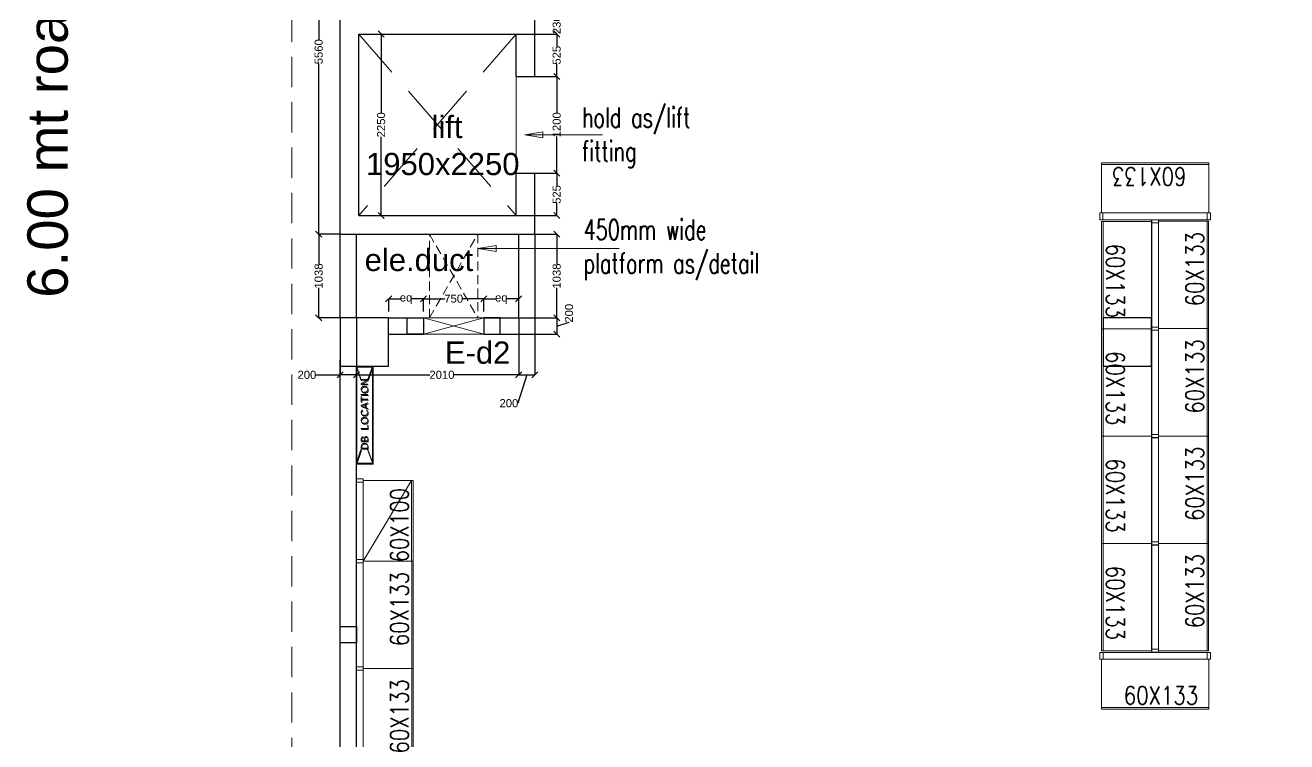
# Model space of a CAD drawing. Header units: inches. Extents: x 148614 to 294443, y 4730 to 138360.
# Drawn here: x 198437 to 214061, y 108096 to 116975 of the extents above; entities that cross this region are included whole.
import ezdxf

# ---------------------------------------------------------------- set-up
doc = ezdxf.new("R2010")
doc.units = ezdxf.units.IN
doc.header["$MEASUREMENT"] = 0
for name, pattern in [('( Hidden )', [0.375, 0.25, -0.125]), ('HIDDEN', [0.375, 0.25, -0.125]), ('HIDDEN2', [0.1875, 0.125, -0.0625])]:
    doc.linetypes.add(name, pattern=pattern)
doc.layers.get('DEFPOINTS').update_dxf_attribs({"color": 40, "lineweight": 15})
for name, color, linetype, lineweight in [('01-PDA MEP', 7, 'Continuous', 15), ('BUILDING  LINE', 46, 'Continuous', 0), ('Column', 32, 'Continuous', 30), ('description text', 34, 'Continuous', 15), ('DIAMENSION', 122, 'Continuous', 15), ('dotted gen.& dotted windows', 252, 'HIDDEN2', 15), ('MEP INPUTS', 7, 'Continuous', 15), ('mullion', 6, 'Continuous', 30), ('room text', 7, 'Continuous', 13), ('wall cut', 7, 'Continuous', 30), ('wall ele', 7, 'Continuous', 15)]:
    doc.layers.add(name, color=color, linetype=linetype, lineweight=lineweight)
doc.layers.add('DIM 02 DMART', color=8, linetype='Continuous')
doc.styles.add('ARIAL', font='arial.ttf')
doc.styles.add('dim center', font='arial.ttf', dxfattribs={"height": 250})
doc.styles.add('dim detail', font='simplex.shx', dxfattribs={"width": 0.65})
doc.styles.add('dim inside', font='simplex.shx', dxfattribs={"width": 0.7, "height": 100})
doc.styles.add('Romans', font='simplex.shx')
doc.styles.add('room text', font='arial.ttf', dxfattribs={"height": 150})
doc.styles.get("Standard").update_dxf_attribs({"font": 'arial.ttf'})
doc.dimstyles.new('dim inside', dxfattribs={"dimtxt": 225, "dimasz": 180, "dimexe": 0, "dimexo": 0, "dimgap": 10, "dimtad": 0, "dimdec": 0, "dimzin": 0, "dimdsep": 46, "dimtxsty": 'dim detail', "dimblk": 'SMALL', "dimcen": 0.09, "dimse1": 1, "dimse2": 1, "dimclrd": 256, "dimclrt": 256, "dimadec": 0, "dimazin": 0, "dimtfac": 1, "dimtdec": 0, "dimtofl": 0, "dimtmove": 1, "dimatfit": 3, "dimldrblk": 'SMALL', "dimfxl": 1, "dimtolj": 1, "dimtzin": 0, "dimlwd": -1, "dimarcsym": 2})
doc.dimstyles.new('Dmart', dxfattribs={"dimtxt": 100, "dimasz": 75, "dimexe": 0.0625, "dimexo": 0.0625, "dimgap": 0.09, "dimtad": 0, "dimdec": 0, "dimzin": 0, "dimdsep": 46, "dimtxsty": 'ARIAL', "dimblk": 'OBLIQUE', "dimcen": 0.09, "dimclrt": 252, "dimadec": 0, "dimazin": 0, "dimtfac": 1, "dimtdec": 0, "dimtofl": 0, "dimtmove": 1, "dimatfit": 3, "dimldrblk": 'OBLIQUE', "dimfxl": 1, "dimtolj": 1, "dimtzin": 0, "dimarcsym": 0})

# ---------------------------------------------------------------- blocks, each defined once
blk = doc.blocks.new('erwrre')
at = {"layer": 'wall ele', "color": 6, "linetype": 'HIDDEN', "ltscale": 450}
blk.add_lwpolyline([(2295586, -2957234), (2296186, -2957234), (2296186, -2958272), (2295586, -2958272)], close=True, dxfattribs=at)
for points in [[(2295586, -2957234), (2296186, -2958272)], [(2295586, -2958272), (2296186, -2957234)]]:
    blk.add_lwpolyline(points, dxfattribs=at)
blk = doc.blocks.new('_Oblique')
at = {"color": 0, "linetype": 'ByBlock', "lineweight": -2}
blk.add_line((-0.5, -0.5), (0.5, 0.5), dxfattribs=at)
blk = doc.blocks.new('*D186')
at = {"layer": 'DEFPOINTS', "color": 0}
for p in [(202071, 114386), (202338, 114386), (202338, 113348)]:
    blk.add_point(p, dxfattribs=at)
at = {"layer": 'DIM 02 DMART', "color": 0, "lineweight": -2}
for p, q in [((202338, 114386), (202070, 114386)), ((202071, 114386), (202071, 114012)), ((202071, 113348), (202071, 113722)), ((202338, 113348), (202070, 113348))]:
    blk.add_line(p, q, dxfattribs=at)
at = {"layer": 'DIM 02 DMART', "color": 0, "lineweight": -2, "xscale": 75, "yscale": 75, "zscale": 75}
for p, rotation in [((202071, 114386), 90), ((202071, 113348), 270)]:
    blk.add_blockref('_Oblique', p, dxfattribs=dict(at, rotation=rotation))
at = {"layer": 'DIM 02 DMART', "color": 252, "insert": (202071, 113867), "char_height": 100, "attachment_point": 5, "rotation": 90, "style": 'ARIAL'}
blk.add_mtext('\\A1;1038', dxfattribs=at)
blk = doc.blocks.new('*D187')
at = {"layer": 'DEFPOINTS', "color": 0}
for p in [(202071, 119946), (202338, 119946), (202338, 114386)]:
    blk.add_point(p, dxfattribs=at)
at = {"layer": 'DIM 02 DMART', "color": 0, "lineweight": -2}
for p, q in [((202338, 119946), (202070, 119946)), ((202071, 119946), (202071, 116795)), ((202071, 114386), (202071, 116497)), ((202338, 114386), (202070, 114386))]:
    blk.add_line(p, q, dxfattribs=at)
at = {"layer": 'DIM 02 DMART', "color": 0, "lineweight": -2, "xscale": 75, "yscale": 75, "zscale": 75}
for p, rotation in [((202071, 119946), 90), ((202071, 114386), 270)]:
    blk.add_blockref('_Oblique', p, dxfattribs=dict(at, rotation=rotation))
at = {"layer": 'DIM 02 DMART', "color": 252, "insert": (202071, 116646), "char_height": 100, "attachment_point": 5, "rotation": 90, "style": 'ARIAL'}
blk.add_mtext('\\A1;5560', dxfattribs=at)
blk = doc.blocks.new('*D193')
at = {"layer": 'DEFPOINTS', "color": 0}
for p in [(204748, 116866), (204748, 116341), (205019, 116341)]:
    blk.add_point(p, dxfattribs=at)
at = {"layer": 'DIM 02 DMART', "color": 0, "lineweight": -2}
for p, q in [((204748, 116866), (205019, 116866)), ((205019, 116866), (205019, 116714)), ((205019, 116341), (205019, 116493)), ((204748, 116341), (205019, 116341))]:
    blk.add_line(p, q, dxfattribs=at)
at = {"layer": 'DIM 02 DMART', "color": 0, "lineweight": -2, "xscale": 75, "yscale": 75, "zscale": 75}
for p, rotation in [((205019, 116866), 90), ((205019, 116341), 270)]:
    blk.add_blockref('_Oblique', p, dxfattribs=dict(at, rotation=rotation))
at = {"layer": 'DIM 02 DMART', "color": 252, "insert": (205019, 116603), "char_height": 100, "attachment_point": 5, "rotation": 90, "style": 'ARIAL'}
blk.add_mtext('\\A1;525', dxfattribs=at)
blk = doc.blocks.new('*D194')
at = {"layer": 'DEFPOINTS', "color": 0}
for p in [(204518, 116341), (204518, 115141), (205019, 115141)]:
    blk.add_point(p, dxfattribs=at)
at = {"layer": 'DIM 02 DMART', "color": 0, "lineweight": -2}
for p, q in [((204518, 116341), (205019, 116341)), ((205019, 116341), (205019, 115886)), ((205019, 115141), (205019, 115596)), ((204518, 115141), (205019, 115141))]:
    blk.add_line(p, q, dxfattribs=at)
at = {"layer": 'DIM 02 DMART', "color": 0, "lineweight": -2, "xscale": 75, "yscale": 75, "zscale": 75}
for p, rotation in [((205019, 116341), 90), ((205019, 115141), 270)]:
    blk.add_blockref('_Oblique', p, dxfattribs=dict(at, rotation=rotation))
at = {"layer": 'DIM 02 DMART', "color": 252, "insert": (205019, 115741), "char_height": 100, "attachment_point": 5, "rotation": 90, "style": 'ARIAL'}
blk.add_mtext('\\A1;1200', dxfattribs=at)
blk = doc.blocks.new('*D195')
at = {"layer": 'DEFPOINTS', "color": 0}
for p in [(204748, 115141), (204748, 114616), (205019, 114616)]:
    blk.add_point(p, dxfattribs=at)
at = {"layer": 'DIM 02 DMART', "color": 0, "lineweight": -2}
for p, q in [((204748, 115141), (205019, 115141)), ((205019, 115141), (205019, 114989)), ((205019, 114616), (205019, 114768)), ((204748, 114616), (205019, 114616))]:
    blk.add_line(p, q, dxfattribs=at)
at = {"layer": 'DIM 02 DMART', "color": 0, "lineweight": -2, "xscale": 75, "yscale": 75, "zscale": 75}
for p, rotation in [((205019, 115141), 90), ((205019, 114616), 270)]:
    blk.add_blockref('_Oblique', p, dxfattribs=dict(at, rotation=rotation))
at = {"layer": 'DIM 02 DMART', "color": 252, "insert": (205019, 114878), "char_height": 100, "attachment_point": 5, "rotation": 90, "style": 'ARIAL'}
blk.add_mtext('\\A1;525', dxfattribs=at)
blk = doc.blocks.new('*D84')
at = {"layer": 'DEFPOINTS', "color": 0}
for p in [(202338, 113348), (202538, 113348), (202338, 112643)]:
    blk.add_point(p, dxfattribs=at)
at = {"layer": 'DIM 02 DMART', "color": 0, "lineweight": -2}
for p, q in [((202338, 113348), (202338, 112643)), ((202538, 113348), (202538, 112643)), ((202036, 112643), (202338, 112643)), ((202538, 112643), (202338, 112643))]:
    blk.add_line(p, q, dxfattribs=at)
at = {"layer": 'DIM 02 DMART', "color": 0, "lineweight": -2, "xscale": 75, "yscale": 75, "zscale": 75, "rotation": 180}
blk.add_blockref('_Oblique', (202338, 112643), dxfattribs=at)
at = {"layer": 'DIM 02 DMART', "color": 0, "lineweight": -2, "xscale": 75, "yscale": 75, "zscale": 75}
blk.add_blockref('_Oblique', (202538, 112643), dxfattribs=at)
at = {"layer": 'DIM 02 DMART', "color": 252, "insert": (201925, 112643), "char_height": 100, "attachment_point": 5, "style": 'ARIAL'}
blk.add_mtext('\\A1;200', dxfattribs=at)
blk = doc.blocks.new('*D85')
at = {"layer": 'DEFPOINTS', "color": 0}
for p in [(202538, 113348), (204548, 113348), (204548, 112643)]:
    blk.add_point(p, dxfattribs=at)
at = {"layer": 'DIM 02 DMART', "color": 0, "lineweight": -2}
for p, q in [((202538, 113348), (202538, 112643)), ((204548, 113348), (204548, 112643)), ((202538, 112643), (203448, 112643)), ((204548, 112643), (203748, 112643))]:
    blk.add_line(p, q, dxfattribs=at)
at = {"layer": 'DIM 02 DMART', "color": 0, "lineweight": -2, "xscale": 75, "yscale": 75, "zscale": 75, "rotation": 180}
blk.add_blockref('_Oblique', (202538, 112643), dxfattribs=at)
at = {"layer": 'DIM 02 DMART', "color": 0, "lineweight": -2, "xscale": 75, "yscale": 75, "zscale": 75}
blk.add_blockref('_Oblique', (204548, 112643), dxfattribs=at)
at = {"layer": 'DIM 02 DMART', "color": 252, "insert": (203598, 112643), "char_height": 100, "attachment_point": 5, "style": 'ARIAL'}
blk.add_mtext('\\A1;2010', dxfattribs=at)
blk = doc.blocks.new('*D86')
at = {"layer": 'DEFPOINTS', "color": 0}
for p in [(204548, 113348), (204748, 113348), (204748, 112643)]:
    blk.add_point(p, dxfattribs=at)
at = {"layer": 'DIM 02 DMART', "color": 0, "lineweight": -2}
for p, q in [((204548, 113348), (204548, 112643)), ((204748, 113348), (204748, 112643)), ((204648, 112643), (204538, 112291)), ((204548, 112643), (204748, 112643)), ((204538, 112291), (204538, 112291))]:
    blk.add_line(p, q, dxfattribs=at)
at = {"layer": 'DIM 02 DMART', "color": 0, "lineweight": -2, "xscale": 75, "yscale": 75, "zscale": 75, "rotation": 180}
blk.add_blockref('_Oblique', (204548, 112643), dxfattribs=at)
at = {"layer": 'DIM 02 DMART', "color": 0, "lineweight": -2, "xscale": 75, "yscale": 75, "zscale": 75}
blk.add_blockref('_Oblique', (204748, 112643), dxfattribs=at)
at = {"layer": 'DIM 02 DMART', "color": 252, "insert": (204427, 112291), "char_height": 100, "attachment_point": 5, "style": 'ARIAL'}
blk.add_mtext('\\A1;200', dxfattribs=at)
blk = doc.blocks.new('*D196')
at = {"layer": 'DEFPOINTS', "color": 0}
for p in [(202568, 116866), (202568, 114616), (202845, 114616)]:
    blk.add_point(p, dxfattribs=at)
at = {"layer": 'DIM 02 DMART', "color": 0, "lineweight": -2}
for p, q in [((202568, 116866), (202845, 116866)), ((202845, 116866), (202845, 115891)), ((202845, 114616), (202845, 115591)), ((202568, 114616), (202845, 114616))]:
    blk.add_line(p, q, dxfattribs=at)
at = {"layer": 'DIM 02 DMART', "color": 0, "lineweight": -2, "xscale": 75, "yscale": 75, "zscale": 75}
for p, rotation in [((202845, 116866), 90), ((202845, 114616), 270)]:
    blk.add_blockref('_Oblique', p, dxfattribs=dict(at, rotation=rotation))
at = {"layer": 'DIM 02 DMART', "color": 252, "insert": (202845, 115741), "char_height": 100, "attachment_point": 5, "rotation": 90, "style": 'ARIAL'}
blk.add_mtext('\\A1;2250', dxfattribs=at)
blk = doc.blocks.new('*D87')
at = {"layer": 'DEFPOINTS', "color": 0}
for p in [(202338, 117110), (202568, 117096), (202338, 116875)]:
    blk.add_point(p, dxfattribs=at)
at = {"layer": 'DIM 02 DMART', "color": 0, "lineweight": -2}
for p, q in [((201987, 117110), (202338, 117110)), ((202338, 116875), (202338, 117110)), ((202568, 117110), (202338, 117110)), ((202568, 117096), (202568, 117110))]:
    blk.add_line(p, q, dxfattribs=at)
at = {"layer": 'DIM 02 DMART', "color": 0, "lineweight": -2, "xscale": 75, "yscale": 75, "zscale": 75, "rotation": 180}
blk.add_blockref('_Oblique', (202338, 117110), dxfattribs=at)
at = {"layer": 'DIM 02 DMART', "color": 0, "lineweight": -2, "xscale": 75, "yscale": 75, "zscale": 75}
blk.add_blockref('_Oblique', (202568, 117110), dxfattribs=at)
at = {"layer": 'DIM 02 DMART', "color": 252, "insert": (201876, 117110), "char_height": 100, "attachment_point": 5, "style": 'ARIAL'}
blk.add_mtext('\\A1;230', dxfattribs=at)
blk = doc.blocks.new('*D199')
at = {"layer": 'DEFPOINTS', "color": 0}
for p in [(204548, 114386), (205019, 114386), (204548, 113348)]:
    blk.add_point(p, dxfattribs=at)
at = {"layer": 'DIM 02 DMART', "color": 0, "lineweight": -2}
for p, q in [((204548, 114386), (205019, 114386)), ((205019, 114386), (205019, 114012)), ((205019, 113348), (205019, 113722)), ((204548, 113348), (205019, 113348))]:
    blk.add_line(p, q, dxfattribs=at)
at = {"layer": 'DIM 02 DMART', "color": 0, "lineweight": -2, "xscale": 75, "yscale": 75, "zscale": 75}
for p, rotation in [((205019, 114386), 90), ((205019, 113348), 270)]:
    blk.add_blockref('_Oblique', p, dxfattribs=dict(at, rotation=rotation))
at = {"layer": 'DIM 02 DMART', "color": 252, "insert": (205019, 113867), "char_height": 100, "attachment_point": 5, "rotation": 90, "style": 'ARIAL'}
blk.add_mtext('\\A1;1038', dxfattribs=at)
blk = doc.blocks.new('*D89')
at = {"layer": 'DEFPOINTS', "color": 0}
for p in [(204548, 113348), (204548, 113148), (205019, 113148)]:
    blk.add_point(p, dxfattribs=at)
at = {"layer": 'DIM 02 DMART', "color": 0, "lineweight": -2}
for p, q in [((204548, 113348), (205019, 113348)), ((205019, 113348), (205019, 113148)), ((205019, 113248), (205172, 113294)), ((205172, 113294), (205172, 113295)), ((204548, 113148), (205019, 113148))]:
    blk.add_line(p, q, dxfattribs=at)
at = {"layer": 'DIM 02 DMART', "color": 0, "lineweight": -2, "xscale": 75, "yscale": 75, "zscale": 75}
for p, rotation in [((205019, 113348), 90), ((205019, 113148), 270)]:
    blk.add_blockref('_Oblique', p, dxfattribs=dict(at, rotation=rotation))
at = {"layer": 'DIM 02 DMART', "color": 252, "insert": (205172, 113406), "char_height": 100, "attachment_point": 5, "rotation": 90, "style": 'ARIAL'}
blk.add_mtext('\\A1;200', dxfattribs=at)
blk = doc.blocks.new('*D121')
at = {"layer": 'DEFPOINTS', "color": 0}
for p in [(204118, 113586), (204118, 113428), (204548, 113428)]:
    blk.add_point(p, dxfattribs=at)
at = {"layer": 'DIM 02 DMART', "color": 0, "lineweight": -2}
for p, q in [((204118, 113428), (204118, 113586)), ((204118, 113586), (204262, 113586)), ((204548, 113586), (204403, 113586)), ((204548, 113428), (204548, 113586))]:
    blk.add_line(p, q, dxfattribs=at)
at = {"layer": 'DIM 02 DMART', "color": 0, "lineweight": -2, "xscale": 75, "yscale": 75, "zscale": 75, "rotation": 180}
blk.add_blockref('_Oblique', (204118, 113586), dxfattribs=at)
at = {"layer": 'DIM 02 DMART', "color": 0, "lineweight": -2, "xscale": 75, "yscale": 75, "zscale": 75}
blk.add_blockref('_Oblique', (204548, 113586), dxfattribs=at)
at = {"layer": 'DIM 02 DMART', "color": 252, "insert": (204333, 113586), "char_height": 100, "attachment_point": 5, "style": 'ARIAL'}
blk.add_mtext('\\A1;eq', dxfattribs=at)
blk = doc.blocks.new('*D122')
at = {"layer": 'DEFPOINTS', "color": 0}
for p in [(203368, 113586), (203368, 113428), (204118, 113428)]:
    blk.add_point(p, dxfattribs=at)
at = {"layer": 'DIM 02 DMART', "color": 0, "lineweight": -2}
for p, q in [((203368, 113428), (203368, 113586)), ((203368, 113586), (203633, 113586)), ((204118, 113586), (203853, 113586)), ((204118, 113428), (204118, 113586))]:
    blk.add_line(p, q, dxfattribs=at)
at = {"layer": 'DIM 02 DMART', "color": 0, "lineweight": -2, "xscale": 75, "yscale": 75, "zscale": 75, "rotation": 180}
blk.add_blockref('_Oblique', (203368, 113586), dxfattribs=at)
at = {"layer": 'DIM 02 DMART', "color": 0, "lineweight": -2, "xscale": 75, "yscale": 75, "zscale": 75}
blk.add_blockref('_Oblique', (204118, 113586), dxfattribs=at)
at = {"layer": 'DIM 02 DMART', "color": 252, "insert": (203743, 113586), "char_height": 100, "attachment_point": 5, "style": 'ARIAL'}
blk.add_mtext('\\A1;750', dxfattribs=at)
blk = doc.blocks.new('*D123')
at = {"layer": 'DEFPOINTS', "color": 0}
for p in [(202938, 113586), (202938, 113428), (203368, 113428)]:
    blk.add_point(p, dxfattribs=at)
at = {"layer": 'DIM 02 DMART', "color": 0, "lineweight": -2}
for p, q in [((202938, 113428), (202938, 113586)), ((202938, 113586), (203082, 113586)), ((203368, 113586), (203223, 113586)), ((203368, 113428), (203368, 113586))]:
    blk.add_line(p, q, dxfattribs=at)
at = {"layer": 'DIM 02 DMART', "color": 0, "lineweight": -2, "xscale": 75, "yscale": 75, "zscale": 75, "rotation": 180}
blk.add_blockref('_Oblique', (202938, 113586), dxfattribs=at)
at = {"layer": 'DIM 02 DMART', "color": 0, "lineweight": -2, "xscale": 75, "yscale": 75, "zscale": 75}
blk.add_blockref('_Oblique', (203368, 113586), dxfattribs=at)
at = {"layer": 'DIM 02 DMART', "color": 252, "insert": (203153, 113586), "char_height": 100, "attachment_point": 5, "style": 'ARIAL'}
blk.add_mtext('\\A1;eq', dxfattribs=at)
blk = doc.blocks.new('*D285')
at = {"layer": 'DEFPOINTS', "color": 0}
for p in [(204748, 117096), (204748, 116866), (205019, 116866)]:
    blk.add_point(p, dxfattribs=at)
at = {"layer": 'DIM 02 DMART', "color": 0, "lineweight": -2}
for p, q in [((204748, 117096), (205019, 117096)), ((205019, 117096), (205019, 117092)), ((204748, 116866), (205019, 116866)), ((205019, 116866), (205019, 116870))]:
    blk.add_line(p, q, dxfattribs=at)
at = {"layer": 'DIM 02 DMART', "color": 0, "lineweight": -2, "xscale": 75, "yscale": 75, "zscale": 75}
for p, rotation in [((205019, 117096), 90), ((205019, 116866), 270)]:
    blk.add_blockref('_Oblique', p, dxfattribs=dict(at, rotation=rotation))
at = {"layer": 'DIM 02 DMART', "color": 252, "insert": (205019, 116981), "char_height": 100, "attachment_point": 5, "rotation": 90, "style": 'ARIAL'}
blk.add_mtext('\\A1;230', dxfattribs=at)
blk = doc.blocks.new('A$C23264642')
at = {"color": 150}
for p, q in [((-1515, 798), (-185, 798)), ((-1515, 713), (-185, 713)), ((-1515, 713), (-1515, 93)), ((-185, 93), (-185, 713)), ((-1515, 113), (-185, 113)), ((-1515, 93), (-185, 93))]:
    blk.add_line(p, q, dxfattribs=at)
for points in [[(-1495, 798), (-1495, 713), (-1535, 713), (-1535, 798)], [(-165, 798), (-165, 713), (-205, 713), (-205, 798)]]:
    blk.add_lwpolyline(points, close=True, dxfattribs=at)
at = {"style": 'Romans', "width": 0.8}
blk.add_text('60X133', height=224, dxfattribs=at).set_placement((-1238, 152))
at = {"color": 150, "char_height": 0.2, "attachment_point": 1}
for insert, width in [((-1419, 567), 1141.6), ((-1192, 415), 898.79)]:
    blk.add_mtext('60X133', dxfattribs=dict(at, insert=insert, width=width))
blk = doc.blocks.new('ZBXZZX')
at = {"color": 150}
for p, q in [((2294681, -2959957), (2294681, -2958947)), ((2294766, -2959957), (2294766, -2958957)), ((2294766, -2958957), (2295386, -2958957)), ((2295366, -2958957), (2294766, -2959957)), ((2295366, -2959957), (2295366, -2958957)), ((2295386, -2959957), (2295386, -2958957)), ((2294766, -2959957), (2295386, -2959957))]:
    blk.add_line(p, q, dxfattribs=at)
for points in [[(2294681, -2958937), (2294766, -2958937), (2294766, -2958977), (2294681, -2958977)], [(2294681, -2959937), (2294766, -2959937), (2294766, -2959977), (2294681, -2959977)]]:
    blk.add_lwpolyline(points, close=True, dxfattribs=at)
at = {"style": 'Romans', "width": 0.8}
blk.add_text('60X100', height=224, rotation=90, dxfattribs=at).set_placement((2295327, -2959971))
at = {"color": 150, "char_height": 0.2, "attachment_point": 1, "rotation": 90}
for insert, width in [((2295064, -2959635), 898.79), ((2294913, -2959861), 1141.6)]:
    blk.add_mtext('60X133', dxfattribs=dict(at, insert=insert, width=width))
blk = doc.blocks.new('A$C68E75683')
at = {"layer": 'MEP INPUTS', "color": 3, "lineweight": 9, "ltscale": 1000}
blk.add_lwpolyline([(0, 200), (1200, 200), (1200, 0), (0, 0)], close=True, dxfattribs=at)
for points in [[(0, 200), (168, 145)], [(1200, 200), (1032, 145)], [(4, 0), (170, 61)], [(1196, 0), (1030, 61)]]:
    blk.add_lwpolyline(points, dxfattribs=at)
at = {"layer": '01-PDA MEP', "color": 3, "lineweight": 9, "ltscale": 1000, "insert": (168, 145), "char_height": 90, "width": 2373.23, "attachment_point": 1, "style": 'dim center'}
blk.add_mtext('DB  LOCATION', dxfattribs=at)
blk = doc.blocks.new('gr flr')
at = {"lineweight": 5}
for p, rotation in [((2311637.8, -3240469.1), 180), ((2311732.1, -3242802.9), 270), ((2313244.1, -3241102.3), 90), ((2311732.1, -3244132.9), 270), ((2313244.1, -3242432.3), 90), ((2311732.1, -3245462.9), 270), ((2313244.1, -3243762.3), 90), ((2311732.1, -3246792.9), 270), ((2313244.1, -3245092.3), 90), ((2303394.1, -3245314.2), 90), ((2303394.1, -3246644.2), 90)]:
    blk.add_blockref('A$C23264642', p, dxfattribs=dict(at, rotation=rotation))
blk.add_blockref('A$C23264642', (2313338.4, -3247426), dxfattribs=at)
at = {"layer": 'DIAMENSION', "color": 6, "lineweight": 5, "ltscale": 1000}
blk.add_blockref('ZBXZZX', (7914.5, -285542.2), dxfattribs=at)
at = {"layer": 'MEP INPUTS', "color": 3, "lineweight": 9, "ltscale": 1000, "rotation": 90}
blk.add_blockref('A$C68E75683', (2302795.6, -3244283.8), dxfattribs=at)

msp = doc.modelspace()

# ---------------------------------------------------------------- linework, layer by layer
at = {"layer": 'BUILDING  LINE'}
msp.add_lwpolyline([(202337.6, 128833.5), (235237.6, 128833.5), (239109.7, 102183.4), (202337.6, 102183.4)], close=True, dxfattribs=at)
at = {"layer": 'Column', "ltscale": 20}
for p, q in [((202337.6, 114386), (202337.6, 119346)), ((204747.6, 116866), (204747.6, 117096)), ((202567.6, 116866), (204747.6, 116866)), ((202567.6, 114616), (202567.6, 116866)), ((202567.6, 114616), (204747.6, 114616)), ((204747.6, 114386), (204747.6, 114616)), ((202337.6, 114386), (204747.6, 114386))]:
    msp.add_line(p, q, dxfattribs=at)
for points in [[(202937.6, 113348.5), (202337.6, 113348.5), (202337.6, 112748.5), (202937.6, 112748.5)], [(212387.6, 113348.5), (211787.6, 113348.5), (211787.6, 112748.5), (212387.6, 112748.5)]]:
    msp.add_lwpolyline(points, close=True, dxfattribs=at)
at = {"layer": 'dotted gen.& dotted windows', "ltscale": 5000}
for p, q in [((202567.6, 116866), (204517.6, 114616)), ((204517.6, 116866), (202567.6, 114616))]:
    msp.add_line(p, q, dxfattribs=at)
at = {"layer": 'dotted gen.& dotted windows', "linetype": '( Hidden )', "ltscale": 1500}
msp.add_lwpolyline([(201737.6, 129433.5), (235756.8, 129433.5), (239803.2, 101583.5), (201737.6, 101583.5)], close=True, dxfattribs=at)
at = {"layer": 'mullion'}
for points in [[(203167.6, 113348.5), (203367.6, 113348.5), (203367.6, 113148.5), (203167.6, 113148.5)], [(204317.6, 113348.5), (204117.6, 113348.5), (204117.6, 113148.5), (204317.6, 113148.5)], [(202337.6, 109522.8), (202537.6, 109522.8), (202537.6, 109322.8), (202337.6, 109322.8)]]:
    msp.add_lwpolyline(points, close=True, dxfattribs=at)
at = {"layer": 'wall cut'}
for p, q in [((204517.6, 116341), (204517.6, 116866)), ((204747.6, 116341), (204747.6, 116866)), ((204517.6, 116341), (204747.6, 116341)), ((204517.6, 114616), (204517.6, 115141)), ((204517.6, 115141), (204747.6, 115141)), ((204747.6, 114616), (204747.6, 115141)), ((202337.6, 113348.5), (202337.6, 114386)), ((202537.6, 113348.5), (202537.6, 114386)), ((204547.6, 114386), (204547.6, 113348.5)), ((204747.6, 114386), (204747.6, 113148.5)), ((202937.6, 113348.5), (203367.6, 113348.5)), ((204117.6, 113348.5), (204547.6, 113348.5)), ((202937.6, 113148.5), (203367.6, 113148.5)), ((204117.6, 113148.5), (204747.6, 113148.5)), ((202337.6, 102183.5), (202337.6, 112823.5)), ((202537.6, 106322.8), (202537.6, 112748.5))]:
    msp.add_line(p, q, dxfattribs=at)
for points in [[(203367.6, 113348.5), (203367.6, 113148.5)], [(204117.6, 113348.5), (204117.6, 113148.5)]]:
    msp.add_lwpolyline(points, dxfattribs=at)
at = {"layer": 'wall ele'}
msp.add_line((204517.6, 115141), (204517.6, 116341), dxfattribs=at)
for points in [[(203367.6, 113348.5), (204117.6, 113148.5)], [(204117.6, 113348.5), (203367.6, 113148.5)]]:
    msp.add_lwpolyline(points, dxfattribs=at)
msp.add_lwpolyline([(203367.6, 113348.5), (204117.6, 113348.5), (204117.6, 113148.5), (203367.6, 113148.5)], close=True, dxfattribs=at)

# ---------------------------------------------------------------- block references
at = {"layer": '01-PDA MEP'}
msp.add_blockref('gr flr', (-2100057.9, 3355832.3), dxfattribs=at)
at = {"layer": 'MEP INPUTS', "color": 3, "lineweight": 9, "ltscale": 1000, "rotation": 90}
for p in [(202737.6, 111548.5, -1000), (202745.4, 111537, -1000)]:
    msp.add_blockref('A$C68E75683', p, dxfattribs=at)
at = {"layer": 'wall ele', "color": 6}
msp.add_blockref('erwrre', (-2092143.4, 3071620.1), dxfattribs=at)

# ---------------------------------------------------------------- texts
at = {"layer": 'description text', "char_height": 250, "attachment_point": 1, "style": 'dim inside'}
for s, insert, width in [('\\pxql;hold as/lift \\Pfitting', (205332, 115956.9), 2161.508), ('\\pxql;450mm wide \\Pplatform as/detail', (205351.6, 114567.6), 3832.091)]:
    msp.add_mtext(s, dxfattribs=dict(at, insert=insert, width=width))
at = {"layer": 'room text', "insert": (198970.4, 113597.4), "char_height": 500, "width": 19110.875, "attachment_point": 7, "rotation": 90, "style": 'room text'}
msp.add_mtext('6.00 mt road', dxfattribs=at)
at = {"layer": 'room text', "char_height": 275, "width": 19110.875, "attachment_point": 7, "style": 'room text'}
for s, insert in [('\\pxqc; lift\\P1950x2250', (194052.6, 115114)), ('\\pxt11;ele.duct', (202640.3, 113925.2))]:
    msp.add_mtext(s, dxfattribs=dict(at, insert=insert))
at = {"layer": 'room text', "color": 6, "insert": (203634.1, 112777.3), "char_height": 275, "width": 19110.875, "attachment_point": 7, "style": 'room text'}
msp.add_mtext('E-d2', dxfattribs=at)

# ---------------------------------------------------------------- dimensions: what is measured, and where the dimension line sits
at = {"layer": 'DIM 02 DMART'}
dim = msp.add_linear_dim(base=(202070.5, 119946), p1=(202337.6, 114386), p2=(202337.6, 119946), angle=90, dimstyle='Dmart', dxfattribs=at)
dim.commit()
dim.dimension.update_dxf_attribs({"geometry": '*D187', "text_midpoint": (202070.5, 116646.1), "dimtype": 160})
for base, p1, p2, picture, middle in [((202337.6, 117110.4), (202567.6, 117096), (202337.6, 116874.8), '*D87', (201875.9, 117086)), ((202337.6, 112643.2), (202537.6, 113348.5), (202337.6, 113348.5), '*D84', (201925.1, 112643.2)), ((204547.6, 112643.2), (202537.6, 113348.5), (204547.6, 113348.5), '*D85', (203597.8, 112643.2)), ((204747.6, 112643.2), (204547.6, 113348.5), (204747.6, 113348.5), '*D86', (204538.1, 112290.7))]:
    dim = msp.add_linear_dim(base=base, p1=p1, p2=p2, dimstyle='Dmart', dxfattribs=at)
    dim.commit()
    dim.dimension.update_dxf_attribs({"geometry": picture, "text_midpoint": middle, "dimtype": 160})
for base, p1, p2, picture, middle in [((205019, 116866), (204747.6, 117096), (204747.6, 116866), '*D285', (205019, 116981)), ((202844.7, 114616), (202567.6, 116866), (202567.6, 114616), '*D196', (202844.7, 115741)), ((205019, 116341), (204747.6, 116866), (204747.6, 116341), '*D193', (205019, 116603.5)), ((205019, 115141), (204517.6, 116341), (204517.6, 115141), '*D194', (205019, 115741)), ((205019, 114616), (204747.6, 115141), (204747.6, 114616), '*D195', (205019, 114878.5)), ((202070.5075083, 114385.9789369), (202337.6465237, 113348.4789369), (202337.6465237, 114385.9789369), '*D186', (202070.5075083, 113867.2289369)), ((205019.0070873, 114385.9789369), (204547.6465237, 113348.4789368), (204547.6465237, 114385.9789369), '*D199', (205019.0070873, 113867.2289369)), ((205019, 113148.5), (204547.6, 113348.5), (204547.6, 113148.5), '*D89', (205172.4, 113294.8))]:
    dim = msp.add_linear_dim(base=base, p1=p1, p2=p2, angle=90, dimstyle='Dmart', dxfattribs=at)
    dim.commit()
    dim.dimension.update_dxf_attribs({"geometry": picture, "text_midpoint": middle})
for base, p1, p2, picture, middle in [((202937.6, 113586.3), (203367.6, 113427.7), (202937.6, 113427.7), '*D123', (203152.6, 113586.3)), ((204117.6, 113586.3), (204547.6, 113427.7), (204117.6, 113427.7), '*D121', (204332.6, 113586.3))]:
    dim = msp.add_linear_dim(base=base, p1=p1, p2=p2, text='eq', dimstyle='Dmart', dxfattribs=at)
    dim.commit()
    dim.dimension.update_dxf_attribs({"geometry": picture, "text_midpoint": middle})
dim = msp.add_linear_dim(base=(203367.6, 113586.3), p1=(204117.6, 113427.7), p2=(203367.6, 113427.7), dimstyle='Dmart', dxfattribs=at)
dim.commit()
dim.dimension.update_dxf_attribs({"geometry": '*D122', "text_midpoint": (203742.6, 113586.3)})

# ---------------------------------------------------------------- leaders
at = {"layer": 'description text'}
for points in [[(204623.2, 115615.6), (205585.1, 115615.6)], [(204042.6, 114207.8), (205791, 114207.8)]]:
    msp.add_leader(points, dimstyle='dim inside', override={"dimasz": 225, "dimldrblk": 'ClosedBlank', "dimfxl": 50}, dxfattribs=at)

doc.saveas('drawing.dxf')
